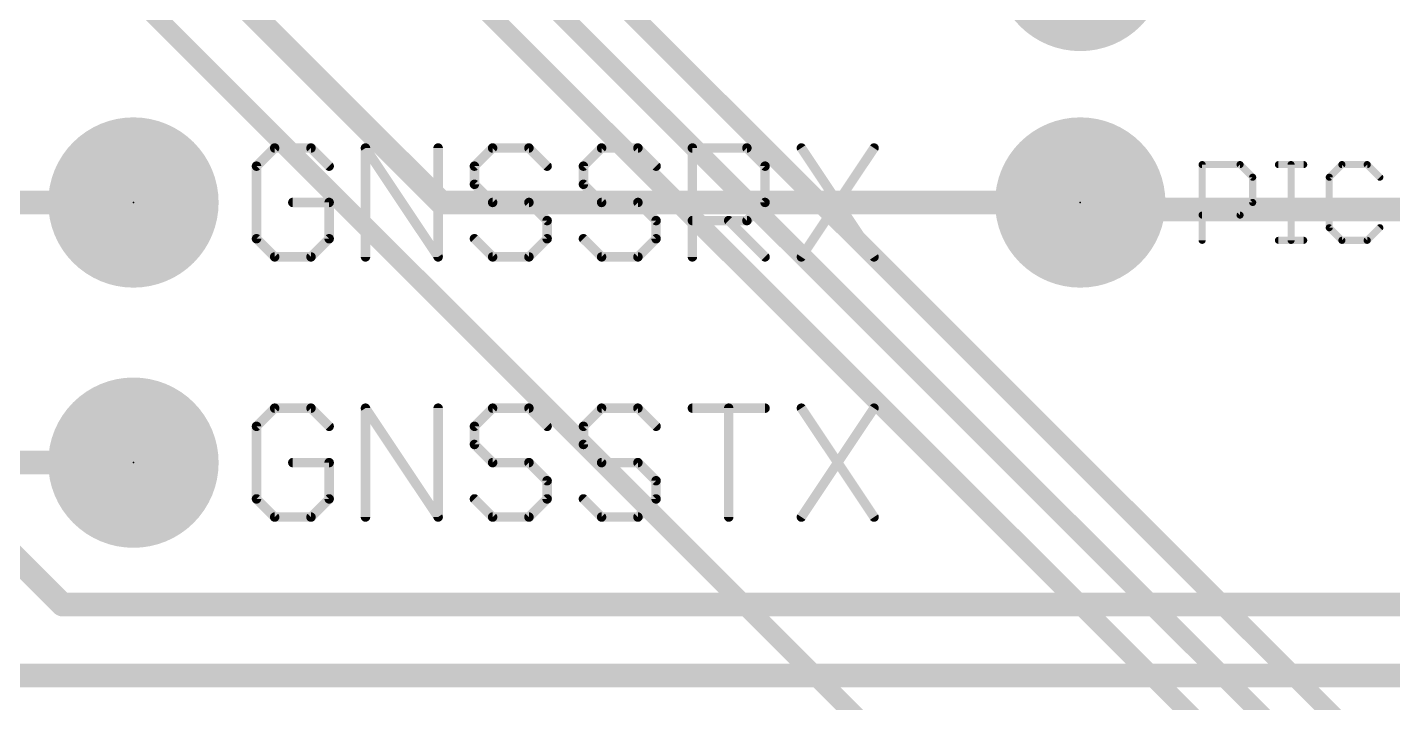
# Model space of a CAD drawing. Extents: x -18 to 144, y -21 to 125.
# Drawn here: x 30.87 to 45.52, y 39.59 to 46.84 of the extents above; entities that cross this region are included whole.
import ezdxf

# ---------------------------------------------------------------- set-up
doc = ezdxf.new("R2010")
doc.units = 0
for name, color, linetype in [('1', 22, 'CONTINUOUS'), ('15', 23, 'CONTINUOUS'), ('16', 132, 'CONTINUOUS'), ('17', 1, 'CONTINUOUS'), ('21', 253, 'CONTINUOUS'), ('23', 53, 'CONTINUOUS')]:
    doc.layers.add(name, color=color, linetype=linetype)

# ---------------------------------------------------------------- blocks, each defined once
blk = doc.blocks.new('ROUNDP')
at = {"const_width": 0.5}
blk.add_lwpolyline([(0, -0.25, 1), (0, 0.25, 1), (0, -0.25)], format="xyb", dxfattribs=at)

msp = doc.modelspace()

# ---------------------------------------------------------------- linework, layer by layer
at = {"layer": '1'}
for points, const_width in [([(34.992, 49.336), (54.102, 30.226)], 0.2032), ([(34.492, 49.074), (50.292, 33.274)], 0.2032), ([(30.226, 48.9712), (39.878, 39.3192)], 0.2032), ([(33.992, 48.812), (43.688, 39.116)], 0.2032), ([(42.2402, 44.8818), (42.164, 44.958)], 0.254), ([(48.1838, 44.8818), (42.2402, 44.8818)], 0.254)]:
    msp.add_lwpolyline(points, dxfattribs=dict(at, const_width=const_width))
at = {"layer": '1', "const_width": 0.127}
for points in [[(42.2089, 45.0029, 1), (42.1191, 44.9131)], [(42.2402, 44.9453, 1), (42.2402, 44.8183)], [(42.1953, 44.8369, 1), (42.2851, 44.9267)]]:
    msp.add_lwpolyline(points, format="xyb", dxfattribs=at)
at = {"layer": '15', "const_width": 0.254}
for points in [[(18.542, 53.34), (31.242, 40.64)], [(31.242, 40.64), (49.53, 40.64)], [(30.734, 39.878), (49.022, 39.878)]]:
    msp.add_lwpolyline(points, dxfattribs=at)
at = {"layer": '15', "const_width": 0.127}
for points in [[(31.242, 40.7035, 1), (31.242, 40.5765)], [(31.1971, 40.5951, 1), (31.2869, 40.6849)]]:
    msp.add_lwpolyline(points, format="xyb", dxfattribs=at)
at = {"layer": '16', "const_width": 0.254}
for points in [[(31.496, 48.768), (35.306, 44.958)], [(29.718, 44.958), (32.004, 44.958)], [(35.306, 44.958), (42.164, 44.958)], [(28.448, 42.164), (32.004, 42.164)]]:
    msp.add_lwpolyline(points, dxfattribs=at)
at = {"layer": '16', "const_width": 0.127}
for points in [[(32.004, 44.8945, 1), (32.004, 45.0215)], [(35.306, 45.0215, 1), (35.306, 44.8945)], [(35.2611, 44.9131, 1), (35.3509, 45.0029)], [(42.164, 44.8945, 1), (42.164, 45.0215)], [(32.004, 42.1005, 1), (32.004, 42.2275)]]:
    msp.add_lwpolyline(points, format="xyb", dxfattribs=at)
at = {"layer": '21'}
for points, const_width in [([(33.5197, 45.5432), (33.3248, 45.3483)], 0.1016), ([(33.9095, 45.5432), (33.5197, 45.5432)], 0.1016), ([(34.1044, 45.3483), (33.9095, 45.5432)], 0.1016), ([(34.4942, 44.3738), (34.4942, 45.5432)], 0.1016), ([(34.4942, 45.5432), (35.2738, 44.3738)], 0.1016), ([(35.2738, 44.3738), (35.2738, 45.5432)], 0.1016), ([(35.8585, 45.5432), (35.6636, 45.3483)], 0.1016), ([(36.2483, 45.5432), (35.8585, 45.5432)], 0.1016), ([(36.4432, 45.3483), (36.2483, 45.5432)], 0.1016), ([(37.0279, 45.5432), (36.833, 45.3483)], 0.1016), ([(37.4177, 45.5432), (37.0279, 45.5432)], 0.1016), ([(37.6126, 45.3483), (37.4177, 45.5432)], 0.1016), ([(38.0024, 44.3738), (38.0024, 45.5432)], 0.1016), ([(38.0024, 45.5432), (38.5871, 45.5432)], 0.1016), ([(38.5871, 45.5432), (38.782, 45.3483)], 0.1016), ([(39.1718, 45.5432), (39.9514, 44.3738)], 0.1016), ([(39.9514, 45.5432), (39.1718, 44.3738)], 0.1016), ([(33.3248, 45.3483), (33.3248, 44.5687)], 0.1016), ([(35.6636, 45.3483), (35.6636, 45.1534)], 0.1016), ([(36.833, 45.3483), (36.833, 45.1534)], 0.1016), ([(38.782, 45.3483), (38.782, 44.9585)], 0.1016), ([(43.4721, 44.5516), (43.4721, 45.3651)], 0.0762), ([(43.4721, 45.3651), (43.8788, 45.3651)], 0.0762), ([(43.8788, 45.3651), (44.0144, 45.2295)], 0.0762), ([(44.2907, 45.3651), (44.5618, 45.3651)], 0.0762), ([(44.4263, 44.5516), (44.4263, 45.3651)], 0.0762), ([(44.972, 45.3651), (44.8364, 45.2295)], 0.0762), ([(45.2431, 45.3651), (44.972, 45.3651)], 0.0762), ([(45.3787, 45.2295), (45.2431, 45.3651)], 0.0762), ([(35.6636, 45.1534), (35.8585, 44.9585)], 0.1016), ([(36.833, 45.1534), (37.0279, 44.9585)], 0.1016), ([(44.0144, 45.2295), (44.0144, 44.9583)], 0.0762), ([(44.8364, 45.2295), (44.8364, 44.6872)], 0.0762), ([(34.1044, 44.9585), (33.7146, 44.9585)], 0.1016), ([(34.1044, 44.5687), (34.1044, 44.9585)], 0.1016), ([(35.8585, 44.9585), (36.2483, 44.9585)], 0.1016), ([(36.2483, 44.9585), (36.4432, 44.7636)], 0.1016), ([(37.0279, 44.9585), (37.4177, 44.9585)], 0.1016), ([(37.4177, 44.9585), (37.6126, 44.7636)], 0.1016), ([(38.782, 44.9585), (38.5871, 44.7636)], 0.1016), ([(44.0144, 44.9583), (43.8788, 44.8228)], 0.0762), ([(43.8788, 44.8228), (43.4721, 44.8228)], 0.0762), ([(36.4432, 44.7636), (36.4432, 44.5687)], 0.1016), ([(37.6126, 44.7636), (37.6126, 44.5687)], 0.1016), ([(38.5871, 44.7636), (38.0024, 44.7636)], 0.1016), ([(38.3922, 44.7636), (38.782, 44.3738)], 0.1016), ([(44.8364, 44.6872), (44.972, 44.5516)], 0.0762), ([(45.2431, 44.5516), (45.3787, 44.6872)], 0.0762), ([(33.3248, 44.5687), (33.5197, 44.3738)], 0.1016), ([(33.9095, 44.3738), (34.1044, 44.5687)], 0.1016), ([(35.8585, 44.3738), (35.6636, 44.5687)], 0.1016), ([(36.4432, 44.5687), (36.2483, 44.3738)], 0.1016), ([(37.0279, 44.3738), (36.833, 44.5687)], 0.1016), ([(37.6126, 44.5687), (37.4177, 44.3738)], 0.1016), ([(44.2907, 44.5516), (44.5618, 44.5516)], 0.0762), ([(44.972, 44.5516), (45.2431, 44.5516)], 0.0762), ([(33.5197, 44.3738), (33.9095, 44.3738)], 0.1016), ([(36.2483, 44.3738), (35.8585, 44.3738)], 0.1016), ([(37.4177, 44.3738), (37.0279, 44.3738)], 0.1016), ([(33.5197, 42.7492), (33.3248, 42.5543)], 0.1016), ([(33.9095, 42.7492), (33.5197, 42.7492)], 0.1016), ([(34.1044, 42.5543), (33.9095, 42.7492)], 0.1016), ([(34.4942, 41.5798), (34.4942, 42.7492)], 0.1016), ([(34.4942, 42.7492), (35.2738, 41.5798)], 0.1016), ([(35.2738, 41.5798), (35.2738, 42.7492)], 0.1016), ([(35.8585, 42.7492), (35.6636, 42.5543)], 0.1016), ([(36.2483, 42.7492), (35.8585, 42.7492)], 0.1016), ([(36.4432, 42.5543), (36.2483, 42.7492)], 0.1016), ([(37.0279, 42.7492), (36.833, 42.5543)], 0.1016), ([(37.4177, 42.7492), (37.0279, 42.7492)], 0.1016), ([(37.6126, 42.5543), (37.4177, 42.7492)], 0.1016), ([(38.0024, 42.7492), (38.782, 42.7492)], 0.1016), ([(38.3922, 41.5798), (38.3922, 42.7492)], 0.1016), ([(39.1718, 42.7492), (39.9514, 41.5798)], 0.1016), ([(39.9514, 42.7492), (39.1718, 41.5798)], 0.1016), ([(33.3248, 42.5543), (33.3248, 41.7747)], 0.1016), ([(35.6636, 42.5543), (35.6636, 42.3594)], 0.1016), ([(36.833, 42.5543), (36.833, 42.3594)], 0.1016), ([(35.6636, 42.3594), (35.8585, 42.1645)], 0.1016), ([(36.833, 42.3594), (37.0279, 42.1645)], 0.1016), ([(34.1044, 42.1645), (33.7146, 42.1645)], 0.1016), ([(34.1044, 41.7747), (34.1044, 42.1645)], 0.1016), ([(35.8585, 42.1645), (36.2483, 42.1645)], 0.1016), ([(36.2483, 42.1645), (36.4432, 41.9696)], 0.1016), ([(37.0279, 42.1645), (37.4177, 42.1645)], 0.1016), ([(37.4177, 42.1645), (37.6126, 41.9696)], 0.1016), ([(36.4432, 41.9696), (36.4432, 41.7747)], 0.1016), ([(37.6126, 41.9696), (37.6126, 41.7747)], 0.1016), ([(33.3248, 41.7747), (33.5197, 41.5798)], 0.1016), ([(33.9095, 41.5798), (34.1044, 41.7747)], 0.1016), ([(35.8585, 41.5798), (35.6636, 41.7747)], 0.1016), ([(36.4432, 41.7747), (36.2483, 41.5798)], 0.1016), ([(37.0279, 41.5798), (36.833, 41.7747)], 0.1016), ([(37.6126, 41.7747), (37.4177, 41.5798)], 0.1016), ([(33.5197, 41.5798), (33.9095, 41.5798)], 0.1016), ([(36.2483, 41.5798), (35.8585, 41.5798)], 0.1016), ([(37.4177, 41.5798), (37.0279, 41.5798)], 0.1016)]:
    msp.add_lwpolyline(points, dxfattribs=dict(at, const_width=const_width))
for points, const_width in [([(33.5197, 45.5686, 1), (33.5197, 45.5178)], 0.0508), ([(33.5377, 45.5252, 1), (33.5017, 45.5612)], 0.0508), ([(33.9275, 45.5612, 1), (33.8915, 45.5252)], 0.0508), ([(33.9095, 45.5178, 1), (33.9095, 45.5686)], 0.0508), ([(34.5196, 45.5432, 1), (34.4688, 45.5432)], 0.0508), ([(34.5153, 45.5573, 1), (34.4731, 45.5291)], 0.0508), ([(35.2992, 45.5432, 1), (35.2484, 45.5432)], 0.0508), ([(35.8585, 45.5686, 1), (35.8585, 45.5178)], 0.0508), ([(35.8765, 45.5252, 1), (35.8405, 45.5612)], 0.0508), ([(36.2663, 45.5612, 1), (36.2303, 45.5252)], 0.0508), ([(36.2483, 45.5178, 1), (36.2483, 45.5686)], 0.0508), ([(37.0279, 45.5686, 1), (37.0279, 45.5178)], 0.0508), ([(37.0458, 45.5252, 1), (37.0099, 45.5612)], 0.0508), ([(37.4356, 45.5612, 1), (37.3997, 45.5252)], 0.0508), ([(37.4177, 45.5178, 1), (37.4177, 45.5686)], 0.0508), ([(38.0278, 45.5432, 1), (37.977, 45.5432)], 0.0508), ([(38.0024, 45.5686, 1), (38.0024, 45.5178)], 0.0508), ([(38.605, 45.5612, 1), (38.5691, 45.5252)], 0.0508), ([(38.5871, 45.5178, 1), (38.5871, 45.5686)], 0.0508), ([(39.1929, 45.5573, 1), (39.1507, 45.5291)], 0.0508), ([(39.9725, 45.5291, 1), (39.9302, 45.5573)], 0.0508), ([(33.3068, 45.3663, 1), (33.3428, 45.3303)], 0.0508), ([(33.3502, 45.3483, 1), (33.2994, 45.3483)], 0.0508), ([(34.0864, 45.3303, 1), (34.1224, 45.3663)], 0.0508), ([(35.6456, 45.3663, 1), (35.6816, 45.3303)], 0.0508), ([(35.689, 45.3483, 1), (35.6382, 45.3483)], 0.0508), ([(36.4252, 45.3303, 1), (36.4612, 45.3663)], 0.0508), ([(36.815, 45.3663, 1), (36.851, 45.3303)], 0.0508), ([(36.8584, 45.3483, 1), (36.8076, 45.3483)], 0.0508), ([(37.5946, 45.3303, 1), (37.6305, 45.3663)], 0.0508), ([(38.8074, 45.3483, 1), (38.7566, 45.3483)], 0.0508), ([(38.764, 45.3303, 1), (38.7999, 45.3663)], 0.0508), ([(43.4912, 45.3651, 1), (43.4531, 45.3651)], 0.0381), ([(43.4721, 45.3841, 1), (43.4721, 45.346)], 0.0381), ([(43.8923, 45.3786, 1), (43.8654, 45.3516)], 0.0381), ([(43.8788, 45.346, 1), (43.8788, 45.3841)], 0.0381), ([(44.2907, 45.3841, 1), (44.2907, 45.346)], 0.0381), ([(44.4453, 45.3651, 1), (44.4072, 45.3651)], 0.0381), ([(44.5618, 45.346, 1), (44.5618, 45.3841)], 0.0381), ([(44.972, 45.3841, 1), (44.972, 45.346)], 0.0381), ([(44.9854, 45.3516, 1), (44.9585, 45.3786)], 0.0381), ([(45.2566, 45.3786, 1), (45.2297, 45.3516)], 0.0381), ([(45.2431, 45.346, 1), (45.2431, 45.3841)], 0.0381), ([(35.6816, 45.1714, 1), (35.6456, 45.1354)], 0.0508), ([(35.6382, 45.1534, 1), (35.689, 45.1534)], 0.0508), ([(36.851, 45.1714, 1), (36.815, 45.1354)], 0.0508), ([(36.8076, 45.1534, 1), (36.8584, 45.1534)], 0.0508), ([(44.0335, 45.2295, 1), (43.9954, 45.2295)], 0.0381), ([(44.001, 45.216, 1), (44.0279, 45.243)], 0.0381), ([(44.8554, 45.2295, 1), (44.8173, 45.2295)], 0.0381), ([(44.8229, 45.243, 1), (44.8499, 45.216)], 0.0381), ([(45.3653, 45.216, 1), (45.3922, 45.243)], 0.0381), ([(33.7146, 44.9839, 1), (33.7146, 44.9331)], 0.0508), ([(34.1298, 44.9585, 1), (34.079, 44.9585)], 0.0508), ([(34.1044, 44.9331, 1), (34.1044, 44.9839)], 0.0508), ([(35.8585, 44.9839, 1), (35.8585, 44.9331)], 0.0508), ([(35.8405, 44.9405, 1), (35.8765, 44.9765)], 0.0508), ([(36.2663, 44.9765, 1), (36.2303, 44.9405)], 0.0508), ([(36.2483, 44.9331, 1), (36.2483, 44.9839)], 0.0508), ([(37.0279, 44.9839, 1), (37.0279, 44.9331)], 0.0508), ([(37.0099, 44.9405, 1), (37.0458, 44.9765)], 0.0508), ([(37.4356, 44.9765, 1), (37.3997, 44.9405)], 0.0508), ([(37.4177, 44.9331, 1), (37.4177, 44.9839)], 0.0508), ([(38.7566, 44.9585, 1), (38.8074, 44.9585)], 0.0508), ([(38.7999, 44.9405, 1), (38.764, 44.9765)], 0.0508), ([(44.0279, 44.9449, 1), (44.001, 44.9718)], 0.0381), ([(43.4721, 44.8418, 1), (43.4721, 44.8037)], 0.0381), ([(43.8654, 44.8362, 1), (43.8923, 44.8093)], 0.0381), ([(43.8788, 44.8037, 1), (43.8788, 44.8418)], 0.0381), ([(43.9954, 44.9583, 1), (44.0335, 44.9583)], 0.0381), ([(36.4686, 44.7636, 1), (36.4178, 44.7636)], 0.0508), ([(36.4252, 44.7456, 1), (36.4612, 44.7816)], 0.0508), ([(37.638, 44.7636, 1), (37.5872, 44.7636)], 0.0508), ([(37.5946, 44.7456, 1), (37.6305, 44.7816)], 0.0508), ([(38.0024, 44.789, 1), (38.0024, 44.7382)], 0.0508), ([(38.4101, 44.7816, 1), (38.3742, 44.7456)], 0.0508), ([(38.5691, 44.7816, 1), (38.605, 44.7456)], 0.0508), ([(38.5871, 44.7382, 1), (38.5871, 44.789)], 0.0508), ([(44.8499, 44.7007, 1), (44.8229, 44.6737)], 0.0381), ([(44.8173, 44.6872, 1), (44.8554, 44.6872)], 0.0381), ([(45.3922, 44.6737, 1), (45.3653, 44.7007)], 0.0381), ([(33.3428, 44.5867, 1), (33.3068, 44.5507)], 0.0508), ([(33.2994, 44.5687, 1), (33.3502, 44.5687)], 0.0508), ([(34.079, 44.5687, 1), (34.1298, 44.5687)], 0.0508), ([(34.1224, 44.5507, 1), (34.0864, 44.5867)], 0.0508), ([(35.6816, 44.5867, 1), (35.6456, 44.5507)], 0.0508), ([(36.4178, 44.5687, 1), (36.4686, 44.5687)], 0.0508), ([(36.4612, 44.5507, 1), (36.4252, 44.5867)], 0.0508), ([(36.851, 44.5867, 1), (36.815, 44.5507)], 0.0508), ([(37.5872, 44.5687, 1), (37.638, 44.5687)], 0.0508), ([(37.6305, 44.5507, 1), (37.5946, 44.5867)], 0.0508), ([(43.4531, 44.5516, 1), (43.4912, 44.5516)], 0.0381), ([(44.2907, 44.5707, 1), (44.2907, 44.5326)], 0.0381), ([(44.4072, 44.5516, 1), (44.4453, 44.5516)], 0.0381), ([(44.5618, 44.5326, 1), (44.5618, 44.5707)], 0.0381), ([(44.972, 44.5707, 1), (44.972, 44.5326)], 0.0381), ([(44.9585, 44.5381, 1), (44.9854, 44.5651)], 0.0381), ([(45.2297, 44.5651, 1), (45.2566, 44.5381)], 0.0381), ([(45.2431, 44.5326, 1), (45.2431, 44.5707)], 0.0381), ([(33.5197, 44.3992, 1), (33.5197, 44.3484)], 0.0508), ([(33.5017, 44.3558, 1), (33.5377, 44.3918)], 0.0508), ([(33.8915, 44.3918, 1), (33.9275, 44.3558)], 0.0508), ([(33.9095, 44.3484, 1), (33.9095, 44.3992)], 0.0508), ([(34.4688, 44.3738, 1), (34.5196, 44.3738)], 0.0508), ([(35.2484, 44.3738, 1), (35.2992, 44.3738)], 0.0508), ([(35.2527, 44.3597, 1), (35.2949, 44.3879)], 0.0508), ([(35.8585, 44.3992, 1), (35.8585, 44.3484)], 0.0508), ([(35.8405, 44.3558, 1), (35.8765, 44.3918)], 0.0508), ([(36.2303, 44.3918, 1), (36.2663, 44.3558)], 0.0508), ([(36.2483, 44.3484, 1), (36.2483, 44.3992)], 0.0508), ([(37.0279, 44.3992, 1), (37.0279, 44.3484)], 0.0508), ([(37.0099, 44.3558, 1), (37.0458, 44.3918)], 0.0508), ([(37.3997, 44.3918, 1), (37.4356, 44.3558)], 0.0508), ([(37.4177, 44.3484, 1), (37.4177, 44.3992)], 0.0508), ([(37.977, 44.3738, 1), (38.0278, 44.3738)], 0.0508), ([(38.764, 44.3558, 1), (38.7999, 44.3918)], 0.0508), ([(39.1507, 44.3879, 1), (39.1929, 44.3597)], 0.0508), ([(39.9302, 44.3597, 1), (39.9725, 44.3879)], 0.0508), ([(33.5197, 42.7746, 1), (33.5197, 42.7238)], 0.0508), ([(33.5377, 42.7312, 1), (33.5017, 42.7672)], 0.0508), ([(33.9275, 42.7672, 1), (33.8915, 42.7312)], 0.0508), ([(33.9095, 42.7238, 1), (33.9095, 42.7746)], 0.0508), ([(34.5196, 42.7492, 1), (34.4688, 42.7492)], 0.0508), ([(34.5153, 42.7633, 1), (34.4731, 42.7351)], 0.0508), ([(35.2992, 42.7492, 1), (35.2484, 42.7492)], 0.0508), ([(35.8585, 42.7746, 1), (35.8585, 42.7238)], 0.0508), ([(35.8765, 42.7312, 1), (35.8405, 42.7672)], 0.0508), ([(36.2663, 42.7672, 1), (36.2303, 42.7312)], 0.0508), ([(36.2483, 42.7238, 1), (36.2483, 42.7746)], 0.0508), ([(37.0279, 42.7746, 1), (37.0279, 42.7238)], 0.0508), ([(37.0458, 42.7312, 1), (37.0099, 42.7672)], 0.0508), ([(37.4356, 42.7672, 1), (37.3997, 42.7312)], 0.0508), ([(37.4177, 42.7238, 1), (37.4177, 42.7746)], 0.0508), ([(38.0024, 42.7746, 1), (38.0024, 42.7238)], 0.0508), ([(38.4176, 42.7492, 1), (38.3668, 42.7492)], 0.0508), ([(38.782, 42.7238, 1), (38.782, 42.7746)], 0.0508), ([(39.1929, 42.7633, 1), (39.1507, 42.7351)], 0.0508), ([(39.9725, 42.7351, 1), (39.9302, 42.7633)], 0.0508), ([(33.3068, 42.5723, 1), (33.3428, 42.5363)], 0.0508), ([(33.3502, 42.5543, 1), (33.2994, 42.5543)], 0.0508), ([(34.0864, 42.5363, 1), (34.1224, 42.5723)], 0.0508), ([(35.6456, 42.5723, 1), (35.6816, 42.5363)], 0.0508), ([(35.689, 42.5543, 1), (35.6382, 42.5543)], 0.0508), ([(36.4252, 42.5363, 1), (36.4612, 42.5723)], 0.0508), ([(36.815, 42.5723, 1), (36.851, 42.5363)], 0.0508), ([(36.8584, 42.5543, 1), (36.8076, 42.5543)], 0.0508), ([(37.5946, 42.5363, 1), (37.6305, 42.5723)], 0.0508), ([(35.6816, 42.3774, 1), (35.6456, 42.3414)], 0.0508), ([(35.6382, 42.3594, 1), (35.689, 42.3594)], 0.0508), ([(36.851, 42.3774, 1), (36.815, 42.3414)], 0.0508), ([(36.8076, 42.3594, 1), (36.8584, 42.3594)], 0.0508), ([(33.7146, 42.1899, 1), (33.7146, 42.1391)], 0.0508), ([(34.1298, 42.1645, 1), (34.079, 42.1645)], 0.0508), ([(34.1044, 42.1391, 1), (34.1044, 42.1899)], 0.0508), ([(35.8585, 42.1899, 1), (35.8585, 42.1391)], 0.0508), ([(35.8405, 42.1465, 1), (35.8765, 42.1825)], 0.0508), ([(36.2663, 42.1825, 1), (36.2303, 42.1465)], 0.0508), ([(36.2483, 42.1391, 1), (36.2483, 42.1899)], 0.0508), ([(37.0279, 42.1899, 1), (37.0279, 42.1391)], 0.0508), ([(37.0099, 42.1465, 1), (37.0458, 42.1825)], 0.0508), ([(37.4356, 42.1825, 1), (37.3997, 42.1465)], 0.0508), ([(37.4177, 42.1391, 1), (37.4177, 42.1899)], 0.0508), ([(36.4686, 41.9696, 1), (36.4178, 41.9696)], 0.0508), ([(36.4252, 41.9516, 1), (36.4612, 41.9876)], 0.0508), ([(37.638, 41.9696, 1), (37.5872, 41.9696)], 0.0508), ([(37.5946, 41.9516, 1), (37.6305, 41.9876)], 0.0508), ([(33.3428, 41.7927, 1), (33.3068, 41.7567)], 0.0508), ([(33.2994, 41.7747, 1), (33.3502, 41.7747)], 0.0508), ([(34.079, 41.7747, 1), (34.1298, 41.7747)], 0.0508), ([(34.1224, 41.7567, 1), (34.0864, 41.7927)], 0.0508), ([(35.6816, 41.7927, 1), (35.6456, 41.7567)], 0.0508), ([(36.4178, 41.7747, 1), (36.4686, 41.7747)], 0.0508), ([(36.4612, 41.7567, 1), (36.4252, 41.7927)], 0.0508), ([(36.851, 41.7927, 1), (36.815, 41.7567)], 0.0508), ([(37.5872, 41.7747, 1), (37.638, 41.7747)], 0.0508), ([(37.6305, 41.7567, 1), (37.5946, 41.7927)], 0.0508), ([(33.5197, 41.6052, 1), (33.5197, 41.5544)], 0.0508), ([(33.5017, 41.5618, 1), (33.5377, 41.5978)], 0.0508), ([(33.8915, 41.5978, 1), (33.9275, 41.5618)], 0.0508), ([(33.9095, 41.5544, 1), (33.9095, 41.6052)], 0.0508), ([(35.2527, 41.5657, 1), (35.2949, 41.5939)], 0.0508), ([(35.8585, 41.6052, 1), (35.8585, 41.5544)], 0.0508), ([(35.8405, 41.5618, 1), (35.8765, 41.5978)], 0.0508), ([(36.2303, 41.5978, 1), (36.2663, 41.5618)], 0.0508), ([(36.2483, 41.5544, 1), (36.2483, 41.6052)], 0.0508), ([(37.0279, 41.6052, 1), (37.0279, 41.5544)], 0.0508), ([(37.0099, 41.5618, 1), (37.0458, 41.5978)], 0.0508), ([(37.3997, 41.5978, 1), (37.4356, 41.5618)], 0.0508), ([(37.4177, 41.5544, 1), (37.4177, 41.6052)], 0.0508), ([(39.1507, 41.5939, 1), (39.1929, 41.5657)], 0.0508), ([(39.9302, 41.5657, 1), (39.9725, 41.5939)], 0.0508), ([(34.4688, 41.5798, 1), (34.5196, 41.5798)], 0.0508), ([(35.2484, 41.5798, 1), (35.2992, 41.5798)], 0.0508), ([(38.3668, 41.5798, 1), (38.4176, 41.5798)], 0.0508)]:
    msp.add_lwpolyline(points, format="xyb", dxfattribs=dict(at, const_width=const_width))
at = {"layer": '23'}
for p in [(32.004, 44.958), (42.164, 44.958), (32.004, 42.164)]:
    msp.add_point(p, dxfattribs=at)

# ---------------------------------------------------------------- block references
at = {"layer": '17'}
for p, xscale, yscale in [((42.164, 47.498), 1.8288, 1.8288), ((42.164, 47.498), 1.8288, 1.8288), ((42.164, 47.498), 1.6002, 1.6002), ((42.164, 47.498), 1.6002, 1.6002), ((32.004, 44.958), 1.8288, 1.8288), ((32.004, 44.958), 1.8288, 1.8288), ((42.164, 44.958), 1.8288, 1.8288), ((42.164, 44.958), 1.8288, 1.8288), ((32.004, 44.958), 1.6002, 1.6002), ((32.004, 44.958), 1.6002, 1.6002), ((42.164, 44.958), 1.6002, 1.6002), ((42.164, 44.958), 1.6002, 1.6002), ((32.004, 42.164), 1.8288, 1.8288), ((32.004, 42.164), 1.8288, 1.8288), ((32.004, 42.164), 1.6002, 1.6002), ((32.004, 42.164), 1.6002, 1.6002)]:
    msp.add_blockref('ROUNDP', p, dxfattribs=dict(at, xscale=xscale, yscale=yscale))

doc.saveas('drawing.dxf')
